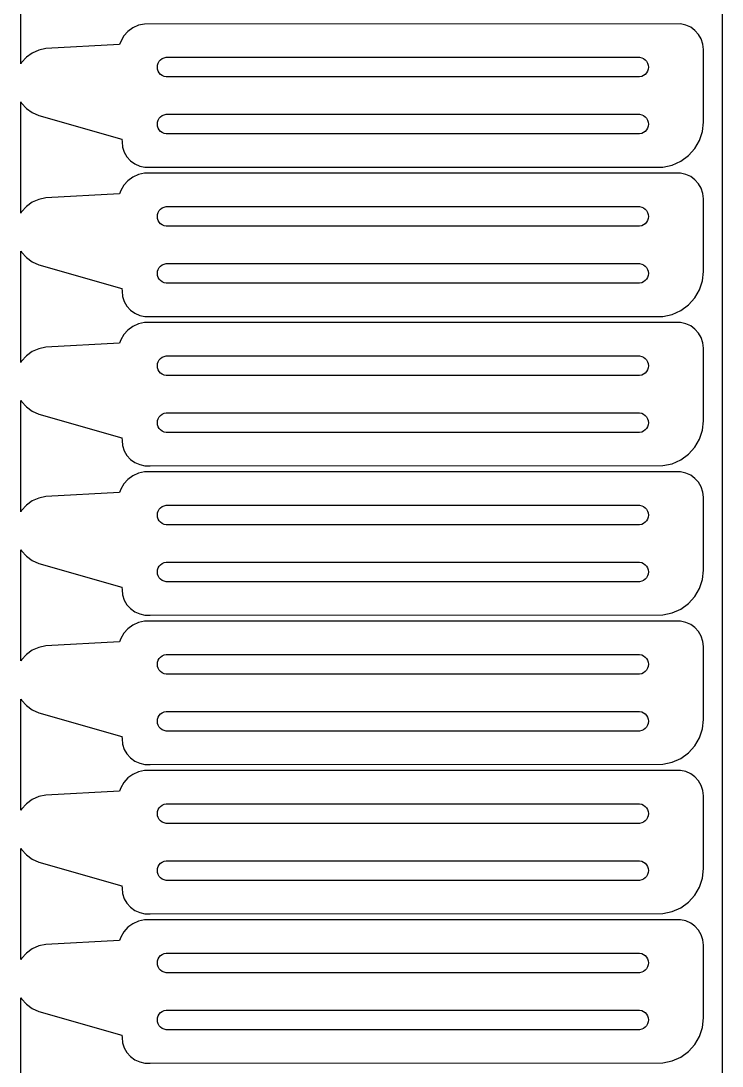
# Model space of a CAD drawing. Header units: metres. Extents: x 0 to 297, y 0 to 210.
# Drawn here: x 89.8 to 125.5, y 51.5 to 104.7 of the extents above; entities that cross this region are included whole.
import ezdxf

# ---------------------------------------------------------------- set-up
doc = ezdxf.new("R2010")
doc.units = ezdxf.units.M

msp = doc.modelspace()

# ---------------------------------------------------------------- linework, layer by layer
for p, q in [((125.5, 205), (125.5, 5)), ((89.8, 102.469), (89.8, 108.131)), ((95.5, 104.299), (95.2463, 104.115)), ((95.7865, 104.427), (95.5, 104.299)), ((96.0932, 104.492), (95.7865, 104.427)), ((123.386, 104.493), (96.0932, 104.492)), ((123.652, 104.436), (123.386, 104.493)), ((123.9, 104.326), (123.652, 104.436)), ((124.12, 104.166), (123.9, 104.326)), ((95.0365, 103.882), (94.8797, 103.61)), ((95.2463, 104.115), (95.0365, 103.882)), ((124.302, 103.964), (124.12, 104.166)), ((124.438, 103.729), (124.302, 103.964)), ((91.0671, 103.24), (90.7092, 103.164)), ((94.8275, 103.45), (91.0671, 103.24)), ((94.8797, 103.61), (94.8275, 103.45)), ((124.522, 103.47), (124.438, 103.729)), ((124.55, 103.2), (124.522, 103.47)), ((90.079, 102.8), (89.8342, 102.529)), ((90.375, 103.016), (90.079, 102.8)), ((90.7092, 103.164), (90.375, 103.016)), ((96.9154, 102.672), (97, 102.733)), ((97, 102.733), (97.0955, 102.776)), ((97.0955, 102.776), (97.1977, 102.797)), ((97.1977, 102.797), (121.302, 102.797)), ((121.302, 102.797), (121.405, 102.776)), ((121.405, 102.776), (121.5, 102.733)), ((121.5, 102.733), (121.585, 102.672)), ((124.55, 99.5), (124.55, 103.2)), ((89.8342, 102.529), (89.8, 102.469)), ((96.75, 102.3), (96.7609, 102.404)), ((96.7609, 102.196), (96.75, 102.3)), ((96.7609, 102.404), (96.7932, 102.503)), ((96.7932, 102.097), (96.7609, 102.196)), ((96.7932, 102.503), (96.8455, 102.594)), ((96.8455, 102.594), (96.9154, 102.672)), ((121.585, 102.672), (121.655, 102.594)), ((121.655, 102.594), (121.707, 102.503)), ((121.707, 102.503), (121.739, 102.404)), ((121.739, 102.196), (121.707, 102.097)), ((121.739, 102.404), (121.75, 102.3)), ((121.75, 102.3), (121.739, 102.196)), ((96.8455, 102.006), (96.7932, 102.097)), ((96.9154, 101.928), (96.8455, 102.006)), ((97, 101.867), (96.9154, 101.928)), ((97.0955, 101.824), (97, 101.867)), ((97.1977, 101.803), (97.0955, 101.824)), ((121.302, 101.803), (97.1977, 101.803)), ((121.405, 101.824), (121.302, 101.803)), ((121.5, 101.867), (121.405, 101.824)), ((121.585, 101.928), (121.5, 101.867)), ((121.655, 102.006), (121.585, 101.928)), ((121.707, 102.097), (121.655, 102.006)), ((89.8, 94.8693), (89.8, 100.531)), ((89.8, 100.531), (89.8342, 100.471)), ((89.8342, 100.471), (90.079, 100.199)), ((90.079, 100.199), (90.375, 99.9845)), ((90.375, 99.9845), (90.7092, 99.8356)), ((90.7092, 99.8356), (94.9441, 98.6318)), ((96.75, 99.4), (96.7609, 99.504)), ((96.7609, 99.504), (96.7932, 99.6034)), ((96.7932, 99.6034), (96.8455, 99.6939)), ((96.8455, 99.6939), (96.9154, 99.7716)), ((96.9154, 99.7716), (97, 99.833)), ((97, 99.833), (97.0955, 99.8755)), ((97.0955, 99.8755), (97.1977, 99.8973)), ((97.1977, 99.8973), (121.302, 99.8973)), ((121.302, 99.8973), (121.405, 99.8755)), ((121.405, 99.8755), (121.5, 99.833)), ((121.5, 99.833), (121.585, 99.7716)), ((121.585, 99.7716), (121.655, 99.6939)), ((121.655, 99.6939), (121.707, 99.6034)), ((121.707, 99.6034), (121.739, 99.504)), ((121.739, 99.504), (121.75, 99.4)), ((124.5, 99.0218), (124.55, 99.5)), ((96.7609, 99.296), (96.75, 99.4)), ((96.7932, 99.1966), (96.7609, 99.296)), ((96.8455, 99.1061), (96.7932, 99.1966)), ((96.9154, 99.0284), (96.8455, 99.1061)), ((97, 98.967), (96.9154, 99.0284)), ((97.0955, 98.9245), (97, 98.967)), ((121.5, 98.967), (121.405, 98.9245)), ((121.585, 99.0284), (121.5, 98.967)), ((121.655, 99.1061), (121.585, 99.0284)), ((121.707, 99.1966), (121.655, 99.1061)), ((121.739, 99.296), (121.707, 99.1966)), ((121.75, 99.4), (121.739, 99.296)), ((124.351, 98.5645), (124.5, 99.0218)), ((94.9441, 98.6318), (94.95, 98.5)), ((94.95, 98.5), (94.9784, 98.2297)), ((97.1977, 98.9027), (97.0955, 98.9245)), ((121.302, 98.9027), (97.1977, 98.9027)), ((121.405, 98.9245), (121.302, 98.9027)), ((124.111, 98.1481), (124.351, 98.5645)), ((94.9784, 98.2297), (95.0624, 97.9712)), ((95.0624, 97.9712), (95.1983, 97.7359)), ((123.789, 97.7908), (124.111, 98.1481)), ((95.1983, 97.7359), (95.3801, 97.5339)), ((95.3801, 97.5339), (95.6, 97.3742)), ((95.6, 97.3742), (95.8483, 97.2636)), ((122.961, 97.3126), (123.4, 97.5081)), ((123.4, 97.5081), (123.789, 97.7908)), ((95.7865, 96.8266), (95.5, 96.699)), ((96.0932, 96.8918), (95.7865, 96.8266)), ((95.8483, 97.2636), (96.1141, 97.2071)), ((123.386, 96.8929), (96.0932, 96.8918)), ((96.1141, 97.2071), (96.3859, 97.2071)), ((96.3859, 97.2071), (122.49, 97.2126)), ((122.49, 97.2126), (122.961, 97.3126)), ((123.652, 96.8364), (123.386, 96.8929)), ((123.9, 96.7258), (123.652, 96.8364)), ((95.2463, 96.5147), (95.0365, 96.2817)), ((95.5, 96.699), (95.2463, 96.5147)), ((124.12, 96.5661), (123.9, 96.7258)), ((124.302, 96.3641), (124.12, 96.5661)), ((124.438, 96.1288), (124.302, 96.3641)), ((94.8275, 95.8495), (91.0671, 95.6404)), ((94.8797, 96.0101), (94.8275, 95.8495)), ((95.0365, 96.2817), (94.8797, 96.0101)), ((124.522, 95.8703), (124.438, 96.1288)), ((124.55, 95.6), (124.522, 95.8703)), ((90.375, 95.4155), (90.079, 95.2005)), ((90.7092, 95.5643), (90.375, 95.4155)), ((91.0671, 95.6404), (90.7092, 95.5643)), ((124.55, 91.9), (124.55, 95.6)), ((89.8342, 94.9286), (89.8, 94.8693)), ((90.079, 95.2005), (89.8342, 94.9286)), ((96.75, 94.7), (96.7609, 94.804)), ((96.7609, 94.596), (96.75, 94.7)), ((96.7609, 94.804), (96.7932, 94.9034)), ((96.7932, 94.9034), (96.8455, 94.9939)), ((96.8455, 94.9939), (96.9154, 95.0716)), ((96.9154, 95.0716), (97, 95.133)), ((97, 95.133), (97.0955, 95.1755)), ((97.0955, 95.1755), (97.1977, 95.1973)), ((97.1977, 95.1973), (121.302, 95.1973)), ((121.302, 95.1973), (121.405, 95.1755)), ((121.405, 95.1755), (121.5, 95.133)), ((121.5, 95.133), (121.585, 95.0716)), ((121.585, 95.0716), (121.655, 94.9939)), ((121.655, 94.9939), (121.707, 94.9034)), ((121.707, 94.9034), (121.739, 94.804)), ((121.739, 94.804), (121.75, 94.7)), ((121.75, 94.7), (121.739, 94.596)), ((96.7932, 94.4966), (96.7609, 94.596)), ((96.8455, 94.4061), (96.7932, 94.4966)), ((96.9154, 94.3284), (96.8455, 94.4061)), ((97, 94.267), (96.9154, 94.3284)), ((97.0955, 94.2245), (97, 94.267)), ((97.1977, 94.2027), (97.0955, 94.2245)), ((121.302, 94.2027), (97.1977, 94.2027)), ((121.405, 94.2245), (121.302, 94.2027)), ((121.5, 94.267), (121.405, 94.2245)), ((121.585, 94.3284), (121.5, 94.267)), ((121.655, 94.4061), (121.585, 94.3284)), ((121.707, 94.4966), (121.655, 94.4061)), ((121.739, 94.596), (121.707, 94.4966)), ((89.8, 87.2693), (89.8, 92.9306)), ((89.8, 92.9306), (89.8342, 92.8714)), ((89.8342, 92.8714), (90.079, 92.5995)), ((90.079, 92.5995), (90.375, 92.3844)), ((90.375, 92.3844), (90.7092, 92.2356)), ((90.7092, 92.2356), (94.9441, 91.0318)), ((96.7932, 92.0034), (96.8455, 92.0939)), ((96.8455, 92.0939), (96.9154, 92.1716)), ((96.9154, 92.1716), (97, 92.233)), ((97, 92.233), (97.0955, 92.2755)), ((97.0955, 92.2755), (97.1977, 92.2973)), ((97.1977, 92.2973), (121.302, 92.2973)), ((121.302, 92.2973), (121.405, 92.2755)), ((121.405, 92.2755), (121.5, 92.233)), ((121.5, 92.233), (121.585, 92.1716)), ((121.585, 92.1716), (121.655, 92.0939)), ((121.655, 92.0939), (121.707, 92.0034)), ((96.75, 91.8), (96.7609, 91.9039)), ((96.7609, 91.696), (96.75, 91.8)), ((96.7609, 91.9039), (96.7932, 92.0034)), ((96.7932, 91.5966), (96.7609, 91.696)), ((96.8455, 91.5061), (96.7932, 91.5966)), ((96.9154, 91.4284), (96.8455, 91.5061)), ((121.655, 91.5061), (121.585, 91.4284)), ((121.707, 91.5966), (121.655, 91.5061)), ((121.707, 92.0034), (121.739, 91.9039)), ((121.739, 91.696), (121.707, 91.5966)), ((121.739, 91.9039), (121.75, 91.8)), ((121.75, 91.8), (121.739, 91.696)), ((124.5, 91.4218), (124.55, 91.9)), ((94.9441, 91.0318), (94.95, 90.9)), ((97, 91.367), (96.9154, 91.4284)), ((97.0955, 91.3245), (97, 91.367)), ((97.1977, 91.3027), (97.0955, 91.3245)), ((121.302, 91.3027), (97.1977, 91.3027)), ((121.405, 91.3245), (121.302, 91.3027)), ((121.5, 91.367), (121.405, 91.3245)), ((121.585, 91.4284), (121.5, 91.367)), ((124.351, 90.9645), (124.5, 91.4218)), ((94.95, 90.9), (94.9784, 90.6297)), ((94.9784, 90.6297), (95.0624, 90.3712)), ((123.789, 90.1908), (124.111, 90.5481)), ((124.111, 90.5481), (124.351, 90.9645)), ((95.0624, 90.3712), (95.1983, 90.1359)), ((95.1983, 90.1359), (95.3801, 89.9339)), ((95.3801, 89.9339), (95.6, 89.7742)), ((122.961, 89.7126), (123.4, 89.9081)), ((123.4, 89.9081), (123.789, 90.1908)), ((95.6, 89.7742), (95.8483, 89.6636)), ((95.8483, 89.6636), (96.1141, 89.6071)), ((96.1141, 89.6071), (96.3859, 89.6071)), ((96.3859, 89.6071), (122.49, 89.6126)), ((122.49, 89.6126), (122.961, 89.7126)), ((95.2463, 88.9147), (95.0365, 88.6817)), ((95.5, 89.099), (95.2463, 88.9147)), ((95.7865, 89.2266), (95.5, 89.099)), ((96.0932, 89.2918), (95.7865, 89.2266)), ((123.386, 89.2929), (96.0932, 89.2918)), ((123.652, 89.2364), (123.386, 89.2929)), ((123.9, 89.1258), (123.652, 89.2364)), ((124.12, 88.9661), (123.9, 89.1258)), ((124.302, 88.7641), (124.12, 88.9661)), ((94.8797, 88.4101), (94.8275, 88.2495)), ((95.0365, 88.6817), (94.8797, 88.4101)), ((124.438, 88.5287), (124.302, 88.7641)), ((124.522, 88.2703), (124.438, 88.5287)), ((90.375, 87.8155), (90.079, 87.6005)), ((90.7092, 87.9643), (90.375, 87.8155)), ((91.0671, 88.0404), (90.7092, 87.9643)), ((94.8275, 88.2495), (91.0671, 88.0404)), ((124.55, 88), (124.522, 88.2703)), ((124.55, 84.3), (124.55, 88)), ((89.8342, 87.3286), (89.8, 87.2693)), ((90.079, 87.6005), (89.8342, 87.3286)), ((96.7609, 87.2039), (96.7932, 87.3034)), ((96.7932, 87.3034), (96.8455, 87.3939)), ((96.8455, 87.3939), (96.9154, 87.4716)), ((96.9154, 87.4716), (97, 87.533)), ((97, 87.533), (97.0955, 87.5755)), ((97.0955, 87.5755), (97.1977, 87.5973)), ((97.1977, 87.5973), (121.302, 87.5973)), ((121.302, 87.5973), (121.405, 87.5755)), ((121.405, 87.5755), (121.5, 87.533)), ((121.5, 87.533), (121.585, 87.4716)), ((121.585, 87.4716), (121.655, 87.3939)), ((121.655, 87.3939), (121.707, 87.3034)), ((121.707, 87.3034), (121.739, 87.2039)), ((96.75, 87.1), (96.7609, 87.2039)), ((96.7609, 86.996), (96.75, 87.1)), ((96.7932, 86.8966), (96.7609, 86.996)), ((96.8455, 86.8061), (96.7932, 86.8966)), ((96.9154, 86.7284), (96.8455, 86.8061)), ((97, 86.667), (96.9154, 86.7284)), ((121.585, 86.7284), (121.5, 86.667)), ((121.655, 86.8061), (121.585, 86.7284)), ((121.707, 86.8966), (121.655, 86.8061)), ((121.739, 86.996), (121.707, 86.8966)), ((121.739, 87.2039), (121.75, 87.1)), ((121.75, 87.1), (121.739, 86.996)), ((97.0955, 86.6245), (97, 86.667)), ((97.1977, 86.6027), (97.0955, 86.6245)), ((121.302, 86.6027), (97.1977, 86.6027)), ((121.405, 86.6245), (121.302, 86.6027)), ((121.5, 86.667), (121.405, 86.6245)), ((89.8, 79.6693), (89.8, 85.3306)), ((89.8, 85.3306), (89.8342, 85.2714)), ((89.8342, 85.2714), (90.079, 84.9995)), ((90.079, 84.9995), (90.375, 84.7845)), ((90.375, 84.7845), (90.7092, 84.6357)), ((90.7092, 84.6357), (94.9441, 83.4318)), ((96.9154, 84.5716), (97, 84.633)), ((97, 84.633), (97.0955, 84.6755)), ((97.0955, 84.6755), (97.1977, 84.6973)), ((97.1977, 84.6973), (121.302, 84.6973)), ((121.302, 84.6973), (121.405, 84.6755)), ((121.405, 84.6755), (121.5, 84.633)), ((121.5, 84.633), (121.585, 84.5716)), ((96.75, 84.2), (96.7609, 84.304)), ((96.7609, 84.096), (96.75, 84.2)), ((96.7609, 84.304), (96.7932, 84.4034)), ((96.7932, 83.9966), (96.7609, 84.096)), ((96.7932, 84.4034), (96.8455, 84.4939)), ((96.8455, 84.4939), (96.9154, 84.5716)), ((121.585, 84.5716), (121.655, 84.4939)), ((121.655, 84.4939), (121.707, 84.4034)), ((121.707, 84.4034), (121.739, 84.304)), ((121.739, 84.096), (121.707, 83.9966)), ((121.739, 84.304), (121.75, 84.2)), ((121.75, 84.2), (121.739, 84.096)), ((124.5, 83.8218), (124.55, 84.3)), ((96.8455, 83.9061), (96.7932, 83.9966)), ((96.9154, 83.8284), (96.8455, 83.9061)), ((97, 83.767), (96.9154, 83.8284)), ((97.0955, 83.7245), (97, 83.767)), ((97.1977, 83.7027), (97.0955, 83.7245)), ((121.302, 83.7027), (97.1977, 83.7027)), ((121.405, 83.7245), (121.302, 83.7027)), ((121.5, 83.767), (121.405, 83.7245)), ((121.585, 83.8284), (121.5, 83.767)), ((121.655, 83.9061), (121.585, 83.8284)), ((121.707, 83.9966), (121.655, 83.9061)), ((124.351, 83.3645), (124.5, 83.8218)), ((94.9441, 83.4318), (94.95, 83.3)), ((94.95, 83.3), (94.9784, 83.0297)), ((94.9784, 83.0297), (95.0624, 82.7712)), ((124.111, 82.9481), (124.351, 83.3645)), ((95.0624, 82.7712), (95.1983, 82.5359)), ((95.1983, 82.5359), (95.3801, 82.3339)), ((123.4, 82.3081), (123.789, 82.5908)), ((123.789, 82.5908), (124.111, 82.9481)), ((95.3801, 82.3339), (95.6, 82.1742)), ((95.6, 82.1742), (95.8483, 82.0636)), ((95.8483, 82.0636), (96.1141, 82.0071)), ((96.1141, 82.0071), (96.3859, 82.0071)), ((96.3859, 82.0071), (122.49, 82.0126)), ((122.49, 82.0126), (122.961, 82.1126)), ((122.961, 82.1126), (123.4, 82.3081)), ((95.5, 81.499), (95.2463, 81.3147)), ((95.7865, 81.6266), (95.5, 81.499)), ((96.0932, 81.6918), (95.7865, 81.6266)), ((123.386, 81.6929), (96.0932, 81.6918)), ((123.652, 81.6364), (123.386, 81.6929)), ((123.9, 81.5258), (123.652, 81.6364)), ((124.12, 81.3661), (123.9, 81.5258)), ((95.0365, 81.0817), (94.8797, 80.8101)), ((95.2463, 81.3147), (95.0365, 81.0817)), ((124.302, 81.1641), (124.12, 81.3661)), ((124.438, 80.9288), (124.302, 81.1641)), ((124.522, 80.6703), (124.438, 80.9288)), ((90.7092, 80.3643), (90.375, 80.2155)), ((91.0671, 80.4404), (90.7092, 80.3643)), ((94.8275, 80.6495), (91.0671, 80.4404)), ((94.8797, 80.8101), (94.8275, 80.6495)), ((124.55, 80.4), (124.522, 80.6703)), ((124.55, 76.7), (124.55, 80.4)), ((90.079, 80.0005), (89.8342, 79.7286)), ((90.375, 80.2155), (90.079, 80.0005)), ((96.8455, 79.7939), (96.9154, 79.8716)), ((96.9154, 79.8716), (97, 79.933)), ((97, 79.933), (97.0955, 79.9755)), ((97.0955, 79.9755), (97.1977, 79.9973)), ((97.1977, 79.9973), (121.302, 79.9973)), ((121.302, 79.9973), (121.405, 79.9755)), ((121.405, 79.9755), (121.5, 79.933)), ((121.5, 79.933), (121.585, 79.8716)), ((121.585, 79.8716), (121.655, 79.7939)), ((89.8342, 79.7286), (89.8, 79.6693)), ((96.75, 79.5), (96.7609, 79.604)), ((96.7609, 79.396), (96.75, 79.5)), ((96.7609, 79.604), (96.7932, 79.7034)), ((96.7932, 79.2966), (96.7609, 79.396)), ((96.7932, 79.7034), (96.8455, 79.7939)), ((96.8455, 79.2061), (96.7932, 79.2966)), ((121.655, 79.7939), (121.707, 79.7034)), ((121.707, 79.2966), (121.655, 79.2061)), ((121.707, 79.7034), (121.739, 79.604)), ((121.739, 79.396), (121.707, 79.2966)), ((121.739, 79.604), (121.75, 79.5)), ((121.75, 79.5), (121.739, 79.396)), ((96.9154, 79.1284), (96.8455, 79.2061)), ((97, 79.067), (96.9154, 79.1284)), ((97.0955, 79.0245), (97, 79.067)), ((97.1977, 79.0027), (97.0955, 79.0245)), ((121.302, 79.0027), (97.1977, 79.0027)), ((121.405, 79.0245), (121.302, 79.0027)), ((121.5, 79.067), (121.405, 79.0245)), ((121.585, 79.1284), (121.5, 79.067)), ((121.655, 79.2061), (121.585, 79.1284)), ((89.8, 72.0694), (89.8, 77.7307)), ((89.8, 77.7307), (89.8342, 77.6714)), ((89.8342, 77.6714), (90.079, 77.3995)), ((90.079, 77.3995), (90.375, 77.1844)), ((90.375, 77.1844), (90.7092, 77.0356)), ((90.7092, 77.0356), (94.9441, 75.8318)), ((96.75, 76.6), (96.7609, 76.7039)), ((96.7609, 76.7039), (96.7932, 76.8034)), ((96.7932, 76.8034), (96.8455, 76.8939)), ((96.8455, 76.8939), (96.9154, 76.9716)), ((96.9154, 76.9716), (97, 77.033)), ((97, 77.033), (97.0955, 77.0755)), ((97.0955, 77.0755), (97.1977, 77.0973)), ((97.1977, 77.0973), (121.302, 77.0973)), ((121.302, 77.0973), (121.405, 77.0755)), ((121.405, 77.0755), (121.5, 77.033)), ((121.5, 77.033), (121.585, 76.9716)), ((121.585, 76.9716), (121.655, 76.8939)), ((121.655, 76.8939), (121.707, 76.8034)), ((121.707, 76.8034), (121.739, 76.7039)), ((121.739, 76.7039), (121.75, 76.6)), ((124.5, 76.2218), (124.55, 76.7)), ((96.7609, 76.496), (96.75, 76.6)), ((96.7932, 76.3966), (96.7609, 76.496)), ((96.8455, 76.3061), (96.7932, 76.3966)), ((96.9154, 76.2284), (96.8455, 76.3061)), ((97, 76.167), (96.9154, 76.2284)), ((97.0955, 76.1245), (97, 76.167)), ((97.1977, 76.1027), (97.0955, 76.1245)), ((121.302, 76.1027), (97.1977, 76.1027)), ((121.405, 76.1245), (121.302, 76.1027)), ((121.5, 76.167), (121.405, 76.1245)), ((121.585, 76.2284), (121.5, 76.167)), ((121.655, 76.3061), (121.585, 76.2284)), ((121.707, 76.3966), (121.655, 76.3061)), ((121.739, 76.496), (121.707, 76.3966)), ((121.75, 76.6), (121.739, 76.496)), ((124.351, 75.7645), (124.5, 76.2218)), ((94.9441, 75.8318), (94.95, 75.7)), ((94.95, 75.7), (94.9784, 75.4297)), ((124.111, 75.3481), (124.351, 75.7645)), ((94.9784, 75.4297), (95.0624, 75.1712)), ((95.0624, 75.1712), (95.1983, 74.9359)), ((123.789, 74.9908), (124.111, 75.3481)), ((95.1983, 74.9359), (95.3801, 74.7339)), ((95.3801, 74.7339), (95.6, 74.5742)), ((95.6, 74.5742), (95.8483, 74.4636)), ((122.49, 74.4126), (122.961, 74.5126)), ((122.961, 74.5126), (123.4, 74.7081)), ((123.4, 74.7081), (123.789, 74.9908)), ((95.7865, 74.0266), (95.5, 73.899)), ((96.0932, 74.0918), (95.7865, 74.0266)), ((95.8483, 74.4636), (96.1141, 74.4071)), ((123.386, 74.0929), (96.0932, 74.0918)), ((96.1141, 74.4071), (96.3859, 74.4071)), ((96.3859, 74.4071), (122.49, 74.4126)), ((123.652, 74.0364), (123.386, 74.0929)), ((123.9, 73.9258), (123.652, 74.0364)), ((95.0365, 73.4817), (94.8797, 73.2101)), ((95.2463, 73.7147), (95.0365, 73.4817)), ((95.5, 73.899), (95.2463, 73.7147)), ((124.12, 73.7661), (123.9, 73.9258)), ((124.302, 73.5641), (124.12, 73.7661)), ((124.438, 73.3288), (124.302, 73.5641)), ((94.8275, 73.0495), (91.0671, 72.8404)), ((94.8797, 73.2101), (94.8275, 73.0495)), ((124.522, 73.0703), (124.438, 73.3288)), ((124.55, 72.8), (124.522, 73.0703)), ((90.079, 72.4005), (89.8342, 72.1286)), ((90.375, 72.6155), (90.079, 72.4005)), ((90.7092, 72.7643), (90.375, 72.6155)), ((91.0671, 72.8404), (90.7092, 72.7643)), ((97, 72.333), (97.0955, 72.3755)), ((97.0955, 72.3755), (97.1977, 72.3973)), ((97.1977, 72.3973), (121.302, 72.3973)), ((121.302, 72.3973), (121.405, 72.3755)), ((121.405, 72.3755), (121.5, 72.333)), ((124.55, 69.1), (124.55, 72.8)), ((89.8342, 72.1286), (89.8, 72.0694)), ((96.75, 71.9), (96.7609, 72.004)), ((96.7609, 71.796), (96.75, 71.9)), ((96.7609, 72.004), (96.7932, 72.1034)), ((96.7932, 72.1034), (96.8455, 72.1939)), ((96.8455, 72.1939), (96.9154, 72.2716)), ((96.9154, 72.2716), (97, 72.333)), ((121.5, 72.333), (121.585, 72.2716)), ((121.585, 72.2716), (121.655, 72.1939)), ((121.655, 72.1939), (121.707, 72.1034)), ((121.707, 72.1034), (121.739, 72.004)), ((121.739, 72.004), (121.75, 71.9)), ((121.75, 71.9), (121.739, 71.796)), ((96.7932, 71.6966), (96.7609, 71.796)), ((96.8455, 71.6061), (96.7932, 71.6966)), ((96.9154, 71.5284), (96.8455, 71.6061)), ((97, 71.467), (96.9154, 71.5284)), ((97.0955, 71.4245), (97, 71.467)), ((97.1977, 71.4027), (97.0955, 71.4245)), ((121.302, 71.4027), (97.1977, 71.4027)), ((121.405, 71.4245), (121.302, 71.4027)), ((121.5, 71.467), (121.405, 71.4245)), ((121.585, 71.5284), (121.5, 71.467)), ((121.655, 71.6061), (121.585, 71.5284)), ((121.707, 71.6966), (121.655, 71.6061)), ((121.739, 71.796), (121.707, 71.6966)), ((89.8, 64.4693), (89.8, 70.1306)), ((89.8, 70.1306), (89.8342, 70.0714)), ((89.8342, 70.0714), (90.079, 69.7995)), ((90.079, 69.7995), (90.375, 69.5845)), ((90.375, 69.5845), (90.7092, 69.4357)), ((90.7092, 69.4357), (94.9441, 68.2318)), ((96.7609, 69.104), (96.7932, 69.2034)), ((96.7932, 69.2034), (96.8455, 69.2939)), ((96.8455, 69.2939), (96.9154, 69.3716)), ((96.9154, 69.3716), (97, 69.433)), ((97, 69.433), (97.0955, 69.4755)), ((97.0955, 69.4755), (97.1977, 69.4973)), ((97.1977, 69.4973), (121.302, 69.4973)), ((121.302, 69.4973), (121.405, 69.4755)), ((121.405, 69.4755), (121.5, 69.433)), ((121.5, 69.433), (121.585, 69.3716)), ((121.585, 69.3716), (121.655, 69.2939)), ((121.655, 69.2939), (121.707, 69.2034)), ((121.707, 69.2034), (121.739, 69.104)), ((96.75, 69), (96.7609, 69.104)), ((96.7609, 68.896), (96.75, 69)), ((96.7932, 68.7966), (96.7609, 68.896)), ((96.8455, 68.7061), (96.7932, 68.7966)), ((96.9154, 68.6284), (96.8455, 68.7061)), ((97, 68.567), (96.9154, 68.6284)), ((121.585, 68.6284), (121.5, 68.567)), ((121.655, 68.7061), (121.585, 68.6284)), ((121.707, 68.7966), (121.655, 68.7061)), ((121.739, 68.896), (121.707, 68.7966)), ((121.739, 69.104), (121.75, 69)), ((121.75, 69), (121.739, 68.896)), ((124.5, 68.6218), (124.55, 69.1)), ((94.9441, 68.2318), (94.95, 68.1)), ((94.95, 68.1), (94.9784, 67.8297)), ((97.0955, 68.5245), (97, 68.567)), ((97.1977, 68.5027), (97.0955, 68.5245)), ((121.302, 68.5027), (97.1977, 68.5027)), ((121.405, 68.5245), (121.302, 68.5027)), ((121.5, 68.567), (121.405, 68.5245)), ((124.111, 67.7481), (124.351, 68.1645)), ((124.351, 68.1645), (124.5, 68.6218)), ((94.9784, 67.8297), (95.0624, 67.5712)), ((95.0624, 67.5712), (95.1983, 67.3359)), ((123.789, 67.3908), (124.111, 67.7481)), ((95.1983, 67.3359), (95.3801, 67.1339)), ((95.3801, 67.1339), (95.6, 66.9742)), ((122.961, 66.9126), (123.4, 67.1081)), ((123.4, 67.1081), (123.789, 67.3908)), ((95.6, 66.9742), (95.8483, 66.8636)), ((95.8483, 66.8636), (96.1141, 66.8071)), ((96.1141, 66.8071), (96.3859, 66.8071)), ((96.3859, 66.8071), (122.49, 66.8126)), ((122.49, 66.8126), (122.961, 66.9126)), ((95.2463, 66.1147), (95.0365, 65.8817)), ((95.5, 66.299), (95.2463, 66.1147)), ((95.7865, 66.4266), (95.5, 66.299)), ((96.0932, 66.4918), (95.7865, 66.4266)), ((123.386, 66.4929), (96.0932, 66.4918)), ((123.652, 66.4364), (123.386, 66.4929)), ((123.9, 66.3258), (123.652, 66.4364)), ((124.12, 66.1661), (123.9, 66.3258)), ((124.302, 65.9641), (124.12, 66.1661)), ((94.8275, 65.4495), (91.0671, 65.2404)), ((94.8797, 65.6101), (94.8275, 65.4495)), ((95.0365, 65.8817), (94.8797, 65.6101)), ((124.438, 65.7288), (124.302, 65.9641)), ((124.522, 65.4703), (124.438, 65.7288)), ((124.55, 65.2), (124.522, 65.4703)), ((90.375, 65.0155), (90.079, 64.8005)), ((90.7092, 65.1643), (90.375, 65.0155)), ((91.0671, 65.2404), (90.7092, 65.1643)), ((124.55, 61.5), (124.55, 65.2)), ((89.8342, 64.5286), (89.8, 64.4693)), ((90.079, 64.8005), (89.8342, 64.5286)), ((96.75, 64.3), (96.7609, 64.4039)), ((96.7609, 64.4039), (96.7932, 64.5034)), ((96.7932, 64.5034), (96.8455, 64.5939)), ((96.8455, 64.5939), (96.9154, 64.6716)), ((96.9154, 64.6716), (97, 64.733)), ((97, 64.733), (97.0955, 64.7755)), ((97.0955, 64.7755), (97.1977, 64.7973)), ((97.1977, 64.7973), (121.302, 64.7973)), ((121.302, 64.7973), (121.405, 64.7755)), ((121.405, 64.7755), (121.5, 64.733)), ((121.5, 64.733), (121.585, 64.6716)), ((121.585, 64.6716), (121.655, 64.5939)), ((121.655, 64.5939), (121.707, 64.5034)), ((121.707, 64.5034), (121.739, 64.4039)), ((121.739, 64.4039), (121.75, 64.3)), ((96.7609, 64.196), (96.75, 64.3)), ((96.7932, 64.0966), (96.7609, 64.196)), ((96.8455, 64.0061), (96.7932, 64.0966)), ((96.9154, 63.9284), (96.8455, 64.0061)), ((97, 63.867), (96.9154, 63.9284)), ((97.0955, 63.8245), (97, 63.867)), ((121.5, 63.867), (121.405, 63.8245)), ((121.585, 63.9284), (121.5, 63.867)), ((121.655, 64.0061), (121.585, 63.9284)), ((121.707, 64.0966), (121.655, 64.0061)), ((121.739, 64.196), (121.707, 64.0966)), ((121.75, 64.3), (121.739, 64.196)), ((97.1977, 63.8027), (97.0955, 63.8245)), ((121.302, 63.8027), (97.1977, 63.8027)), ((121.405, 63.8245), (121.302, 63.8027)), ((89.8, 56.8693), (89.8, 62.5306)), ((89.8, 62.5306), (89.8342, 62.4714)), ((89.8342, 62.4714), (90.079, 62.1995)), ((90.079, 62.1995), (90.375, 61.9845)), ((90.375, 61.9845), (90.7092, 61.8356)), ((90.7092, 61.8356), (94.9441, 60.6318)), ((96.8455, 61.6939), (96.9154, 61.7716)), ((96.9154, 61.7716), (97, 61.833)), ((97, 61.833), (97.0955, 61.8755)), ((97.0955, 61.8755), (97.1977, 61.8972)), ((97.1977, 61.8972), (121.302, 61.8972)), ((121.302, 61.8972), (121.405, 61.8755)), ((121.405, 61.8755), (121.5, 61.833)), ((121.5, 61.833), (121.585, 61.7716)), ((121.585, 61.7716), (121.655, 61.6939)), ((96.75, 61.4), (96.7609, 61.504)), ((96.7609, 61.296), (96.75, 61.4)), ((96.7609, 61.504), (96.7932, 61.6034)), ((96.7932, 61.1966), (96.7609, 61.296)), ((96.7932, 61.6034), (96.8455, 61.6939)), ((96.8455, 61.1061), (96.7932, 61.1966)), ((121.655, 61.6939), (121.707, 61.6034)), ((121.707, 61.1966), (121.655, 61.1061)), ((121.707, 61.6034), (121.739, 61.504)), ((121.739, 61.296), (121.707, 61.1966)), ((121.739, 61.504), (121.75, 61.4)), ((121.75, 61.4), (121.739, 61.296)), ((124.5, 61.0218), (124.55, 61.5)), ((96.9154, 61.0284), (96.8455, 61.1061)), ((97, 60.967), (96.9154, 61.0284)), ((97.0955, 60.9245), (97, 60.967)), ((97.1977, 60.9027), (97.0955, 60.9245)), ((121.302, 60.9027), (97.1977, 60.9027)), ((121.405, 60.9245), (121.302, 60.9027)), ((121.5, 60.967), (121.405, 60.9245)), ((121.585, 61.0284), (121.5, 60.967)), ((121.655, 61.1061), (121.585, 61.0284)), ((124.351, 60.5645), (124.5, 61.0218)), ((94.9441, 60.6318), (94.95, 60.5)), ((94.95, 60.5), (94.9784, 60.2297)), ((94.9784, 60.2297), (95.0624, 59.9712)), ((123.789, 59.7908), (124.111, 60.1481)), ((124.111, 60.1481), (124.351, 60.5645)), ((95.0624, 59.9712), (95.1983, 59.7359)), ((95.1983, 59.7359), (95.3801, 59.5339)), ((123.4, 59.5081), (123.789, 59.7908)), ((95.3801, 59.5339), (95.6, 59.3742)), ((95.6, 59.3742), (95.8483, 59.2636)), ((95.8483, 59.2636), (96.1141, 59.2071)), ((96.1141, 59.2071), (96.3859, 59.2071)), ((96.3859, 59.2071), (122.49, 59.2126)), ((122.49, 59.2126), (122.961, 59.3126)), ((122.961, 59.3126), (123.4, 59.5081)), ((95.5, 58.699), (95.2463, 58.5147)), ((95.7865, 58.8266), (95.5, 58.699)), ((96.0932, 58.8918), (95.7865, 58.8266)), ((123.386, 58.8929), (96.0932, 58.8918)), ((123.652, 58.8364), (123.386, 58.8929)), ((123.9, 58.7258), (123.652, 58.8364)), ((124.12, 58.5661), (123.9, 58.7258)), ((124.302, 58.3641), (124.12, 58.5661)), ((94.8797, 58.0101), (94.8275, 57.8495)), ((95.0365, 58.2817), (94.8797, 58.0101)), ((95.2463, 58.5147), (95.0365, 58.2817)), ((124.438, 58.1288), (124.302, 58.3641)), ((124.522, 57.8703), (124.438, 58.1288)), ((90.7092, 57.5643), (90.375, 57.4155)), ((91.0671, 57.6404), (90.7092, 57.5643)), ((94.8275, 57.8495), (91.0671, 57.6404)), ((124.55, 57.6), (124.522, 57.8703)), ((124.55, 53.9), (124.55, 57.6)), ((89.8342, 56.9286), (89.8, 56.8693)), ((90.079, 57.2005), (89.8342, 56.9286)), ((90.375, 57.4155), (90.079, 57.2005)), ((96.7932, 56.9034), (96.8455, 56.9939)), ((96.8455, 56.9939), (96.9154, 57.0716)), ((96.9154, 57.0716), (97, 57.133)), ((97, 57.133), (97.0955, 57.1755)), ((97.0955, 57.1755), (97.1977, 57.1973)), ((97.1977, 57.1973), (121.302, 57.1973)), ((121.302, 57.1973), (121.405, 57.1755)), ((121.405, 57.1755), (121.5, 57.133)), ((121.5, 57.133), (121.585, 57.0716)), ((121.585, 57.0716), (121.655, 56.9939)), ((121.655, 56.9939), (121.707, 56.9034)), ((96.75, 56.7), (96.7609, 56.804)), ((96.7609, 56.596), (96.75, 56.7)), ((96.7609, 56.804), (96.7932, 56.9034)), ((96.7932, 56.4966), (96.7609, 56.596)), ((96.8455, 56.4061), (96.7932, 56.4966)), ((96.9154, 56.3284), (96.8455, 56.4061)), ((121.655, 56.4061), (121.585, 56.3284)), ((121.707, 56.4966), (121.655, 56.4061)), ((121.707, 56.9034), (121.739, 56.804)), ((121.739, 56.596), (121.707, 56.4966)), ((121.739, 56.804), (121.75, 56.7)), ((121.75, 56.7), (121.739, 56.596)), ((97, 56.267), (96.9154, 56.3284)), ((97.0955, 56.2245), (97, 56.267)), ((97.1977, 56.2027), (97.0955, 56.2245)), ((121.302, 56.2027), (97.1977, 56.2027)), ((121.405, 56.2245), (121.302, 56.2027)), ((121.5, 56.267), (121.405, 56.2245)), ((121.585, 56.3284), (121.5, 56.267)), ((89.8, 49.2693), (89.8, 54.9306)), ((89.8, 54.9306), (89.8342, 54.8714)), ((89.8342, 54.8714), (90.079, 54.5995)), ((90.079, 54.5995), (90.375, 54.3844)), ((90.375, 54.3844), (90.7092, 54.2356)), ((97, 54.233), (97.0955, 54.2755)), ((97.0955, 54.2755), (97.1977, 54.2973)), ((97.1977, 54.2973), (121.302, 54.2973)), ((121.302, 54.2973), (121.405, 54.2755)), ((121.405, 54.2755), (121.5, 54.233)), ((90.7092, 54.2356), (94.9441, 53.0318)), ((96.75, 53.8), (96.7609, 53.9039)), ((96.7609, 53.696), (96.75, 53.8)), ((96.7609, 53.9039), (96.7932, 54.0034)), ((96.7932, 54.0034), (96.8455, 54.0939)), ((96.8455, 54.0939), (96.9154, 54.1716)), ((96.9154, 54.1716), (97, 54.233)), ((121.5, 54.233), (121.585, 54.1716)), ((121.585, 54.1716), (121.655, 54.0939)), ((121.655, 54.0939), (121.707, 54.0034)), ((121.707, 54.0034), (121.739, 53.9039)), ((121.739, 53.9039), (121.75, 53.8)), ((121.75, 53.8), (121.739, 53.696)), ((124.5, 53.4218), (124.55, 53.9)), ((96.7932, 53.5966), (96.7609, 53.696)), ((96.8455, 53.5061), (96.7932, 53.5966)), ((96.9154, 53.4284), (96.8455, 53.5061)), ((97, 53.367), (96.9154, 53.4284)), ((97.0955, 53.3245), (97, 53.367)), ((97.1977, 53.3027), (97.0955, 53.3245)), ((121.302, 53.3027), (97.1977, 53.3027)), ((121.405, 53.3245), (121.302, 53.3027)), ((121.5, 53.367), (121.405, 53.3245)), ((121.585, 53.4284), (121.5, 53.367)), ((121.655, 53.5061), (121.585, 53.4284)), ((121.707, 53.5966), (121.655, 53.5061)), ((121.739, 53.696), (121.707, 53.5966)), ((124.351, 52.9645), (124.5, 53.4218)), ((94.9441, 53.0318), (94.95, 52.9)), ((94.95, 52.9), (94.9784, 52.6297)), ((124.111, 52.5481), (124.351, 52.9645)), ((94.9784, 52.6297), (95.0624, 52.3712)), ((95.0624, 52.3712), (95.1983, 52.1359)), ((123.4, 51.9081), (123.789, 52.1908)), ((123.789, 52.1908), (124.111, 52.5481)), ((95.1983, 52.1359), (95.3801, 51.9339)), ((95.3801, 51.9339), (95.6, 51.7742)), ((95.6, 51.7742), (95.8483, 51.6636)), ((95.8483, 51.6636), (96.1141, 51.6071)), ((96.1141, 51.6071), (96.3859, 51.6071)), ((96.3859, 51.6071), (122.49, 51.6126)), ((122.49, 51.6126), (122.961, 51.7126)), ((122.961, 51.7126), (123.4, 51.9081))]:
    msp.add_line(p, q)

doc.saveas('drawing.dxf')
